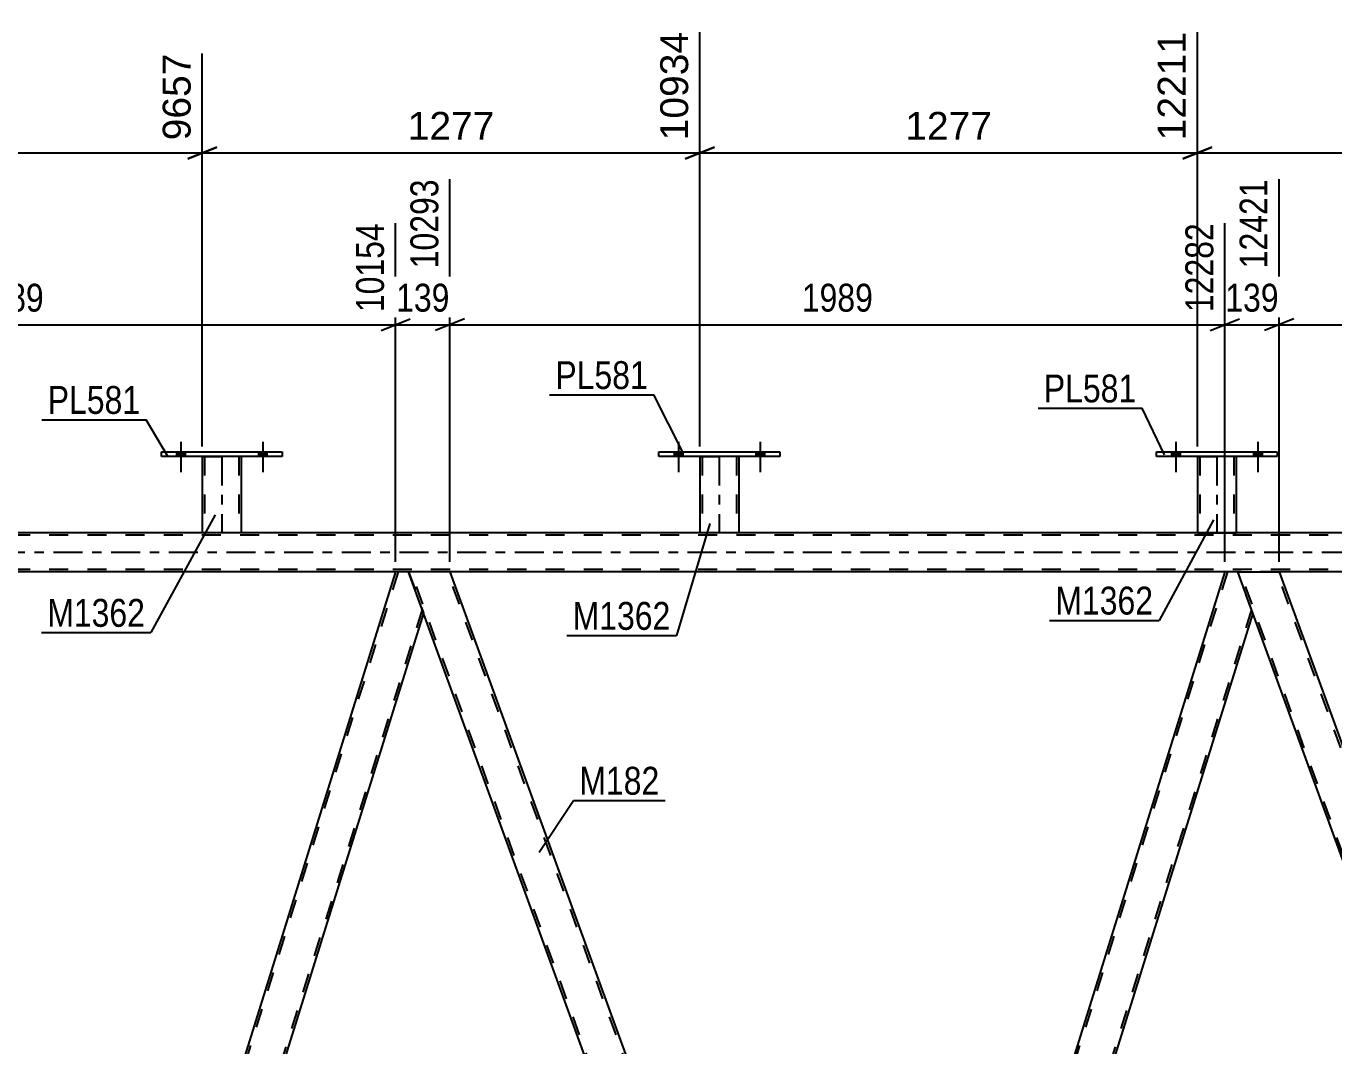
# Model space of a CAD drawing. Header units: millimetres. Extents: x -94 to 747, y -294 to 300.
# Drawn here: x 316.4 to 450.7, y 75.2 to 179.9 of the extents above; entities that cross this region are included whole.
import ezdxf

# ---------------------------------------------------------------- set-up
doc = ezdxf.new("R2010")
doc.units = ezdxf.units.MM
doc.linetypes.add('DXK_LINE_DOT2', pattern=[3.9198, 1.9599, -1.9599])
doc.linetypes.add('DXK_LINE_DOT3', pattern=[5.9187, 2.979, -0.9799, 0.9799, -0.9799])
doc.styles.add('Arial', font='ARIAL.TTF', dxfattribs={"height": 0.2})
doc.styles.add('Arial Narrow', font='ARIALN.TTF', dxfattribs={"height": 0.2})

# ---------------------------------------------------------------- blocks, each defined once
blk = doc.blocks.new('Bolt-200058970-4435 - 4020')
at = {"linetype": 'Continuous'}
for points in [[(382.92, 135.7), (383.8, 135.7), (383.8, 136.18), (382.92, 136.18)], [(391.32, 135.7), (392.2, 135.7), (392.2, 136.18), (391.32, 136.18)]]:
    blk.add_hatch(color=1, dxfattribs=at).paths.add_polyline_path(points)
at = {"color": 1, "linetype": 'Continuous'}
for p, q in [((383.36, 137.18), (383.36, 134.06)), ((391.76, 137.18), (391.76, 134.06)), ((382.92, 136.18), (382.92, 135.7)), ((383.8, 136.18), (383.8, 135.7)), ((391.32, 136.18), (391.32, 135.7)), ((392.2, 136.18), (392.2, 135.7))]:
    blk.add_line(p, q, dxfattribs=at)
blk = doc.blocks.new('Part-200058970-4054 - 4020')
at = {"color": 2, "linetype": 'Continuous'}
for p, q in [((662.94, 127.86), (5.51, 127.86)), ((354.33, 123.86), (274.77, 123.86)), ((439.47, 123.86), (359.91, 123.86)), ((524.6, 123.86), (445.04, 123.86))]:
    blk.add_line(p, q, dxfattribs=at)
at = {"color": 7, "linetype": 'DXK_LINE_DOT2'}
for p, q in [((669.58, 127.62), (5.51, 127.62)), ((669.58, 124.1), (5.51, 124.1)), ((359.91, 123.86), (354.33, 123.86)), ((445.04, 123.86), (439.47, 123.86))]:
    blk.add_line(p, q, dxfattribs=at)
at = {"color": 7, "linetype": 'DXK_LINE_DOT3'}
blk.add_line((5.51, 125.86), (669.58, 125.86), dxfattribs=at)
blk = doc.blocks.new('Part-200058970-4163 - 4020')
at = {"color": 2, "linetype": 'Continuous'}
for p, q in [((354.33, 123.86), (317.63, 6.11)), ((355.65, 123.86), (354.33, 123.86)), ((357.2, 119.61), (355.65, 123.86)), ((357.2, 119.61), (320.74, 2.64)), ((318.89, 2.64), (317.63, 6.11))]:
    blk.add_line(p, q, dxfattribs=at)
at = {"color": 7, "linetype": 'DXK_LINE_DOT2'}
for p, q in [((354.58, 123.86), (317.77, 5.74)), ((357.06, 119.98), (320.49, 2.64)), ((320.74, 2.64), (318.89, 2.64))]:
    blk.add_line(p, q, dxfattribs=at)
blk = doc.blocks.new('Part-200058970-4148 - 4020')
at = {"color": 2, "linetype": 'Continuous'}
for p, q in [((359.91, 123.86), (355.65, 123.86)), ((359.91, 123.86), (402.27, 7.46)), ((398.02, 7.46), (357.2, 119.61))]:
    blk.add_line(p, q, dxfattribs=at)
at = {"color": 7, "linetype": 'DXK_LINE_DOT2'}
for p, q in [((355.65, 123.86), (357.2, 119.61)), ((400.03, 2.64), (355.91, 123.86)), ((403.77, 2.64), (359.65, 123.86)), ((399.77, 2.64), (398.02, 7.46)), ((404.03, 2.64), (402.27, 7.46)), ((404.03, 2.64), (399.77, 2.64))]:
    blk.add_line(p, q, dxfattribs=at)
blk = doc.blocks.new('Part-200058970-4362 - 4020')
at = {"color": 2, "linetype": 'Continuous'}
for p, q in [((385.56, 135.7), (385.56, 127.86)), ((389.56, 135.7), (389.56, 127.86)), ((389.52, 127.86), (385.56, 127.86)), ((389.56, 127.86), (389.52, 127.86))]:
    blk.add_line(p, q, dxfattribs=at)
at = {"color": 7, "linetype": 'DXK_LINE_DOT2'}
for p, q in [((385.56, 135.7), (389.56, 135.7)), ((385.56, 135.7), (385.56, 135.7)), ((385.56, 135.7), (385.56, 135.7)), ((385.8, 135.7), (385.8, 127.86)), ((389.32, 135.7), (389.32, 127.86)), ((389.56, 135.7), (389.56, 135.7)), ((389.56, 135.7), (389.56, 135.7)), ((389.3, 127.86), (389.32, 127.86)), ((389.56, 127.86), (389.56, 127.86))]:
    blk.add_line(p, q, dxfattribs=at)
at = {"color": 7, "linetype": 'DXK_LINE_DOT3'}
blk.add_line((387.56, 135.7), (387.56, 127.86), dxfattribs=at)
blk = doc.blocks.new('Part-200058970-4271 - 4020')
at = {"color": 2, "linetype": 'Continuous'}
for p, q in [((270.52, 123.86), (274.77, 123.86)), ((274.77, 123.86), (317.63, 6.11)), ((314.64, 2.64), (272.06, 119.61))]:
    blk.add_line(p, q, dxfattribs=at)
at = {"color": 7, "linetype": 'DXK_LINE_DOT2'}
for p, q in [((270.52, 123.86), (272.06, 119.61)), ((314.89, 2.64), (270.77, 123.86)), ((318.64, 2.64), (274.52, 123.86)), ((318.89, 2.64), (317.63, 6.11)), ((318.89, 2.64), (314.64, 2.64))]:
    blk.add_line(p, q, dxfattribs=at)
blk = doc.blocks.new('Part-200058970-4276 - 4020')
at = {"color": 7, "linetype": 'DXK_LINE_DOT2'}
for p, q in [((439.72, 123.86), (402.9, 5.74)), ((442.2, 119.98), (405.62, 2.64)), ((403.19, 7.46), (402.77, 6.11)), ((407.38, 7.46), (405.87, 2.64)), ((404.03, 2.64), (402.77, 6.11)), ((405.87, 2.64), (404.03, 2.64))]:
    blk.add_line(p, q, dxfattribs=at)
at = {"color": 2, "linetype": 'Continuous'}
for p, q in [((439.47, 123.86), (403.19, 7.46)), ((440.79, 123.86), (439.47, 123.86)), ((442.33, 119.61), (440.79, 123.86)), ((442.33, 119.61), (407.38, 7.46))]:
    blk.add_line(p, q, dxfattribs=at)
blk = doc.blocks.new('Part-200058970-4281 - 4020')
at = {"color": 2, "linetype": 'Continuous'}
for p, q in [((440.79, 123.86), (445.04, 123.86)), ((445.04, 123.86), (487.9, 6.11)), ((484.91, 2.64), (442.33, 119.61))]:
    blk.add_line(p, q, dxfattribs=at)
at = {"color": 7, "linetype": 'DXK_LINE_DOT2'}
for p, q in [((442.33, 119.61), (440.79, 123.86)), ((485.16, 2.64), (441.04, 123.86)), ((488.91, 2.64), (444.79, 123.86)), ((489.16, 2.64), (487.9, 6.11)), ((489.16, 2.64), (484.91, 2.64))]:
    blk.add_line(p, q, dxfattribs=at)
blk = doc.blocks.new('Bolt-200058970-4438 - 4020')
at = {"linetype": 'Continuous'}
for points in [[(434, 135.7), (434.88, 135.7), (434.88, 136.18), (434, 136.18)], [(442.4, 135.7), (443.28, 135.7), (443.28, 136.18), (442.4, 136.18)]]:
    blk.add_hatch(color=1, dxfattribs=at).paths.add_polyline_path(points)
at = {"color": 1, "linetype": 'Continuous'}
for p, q in [((434.44, 137.18), (434.44, 134.06)), ((442.84, 137.18), (442.84, 134.06)), ((434, 136.18), (434, 135.7)), ((434.88, 136.18), (434.88, 135.7)), ((442.4, 136.18), (442.4, 135.7)), ((443.28, 136.18), (443.28, 135.7))]:
    blk.add_line(p, q, dxfattribs=at)
blk = doc.blocks.new('Part-200058970-4378 - 4020')
at = {"color": 2, "linetype": 'Continuous'}
for p, q in [((436.64, 135.7), (436.64, 127.86)), ((440.64, 135.7), (440.64, 127.86)), ((436.64, 127.86), (440.64, 127.86))]:
    blk.add_line(p, q, dxfattribs=at)
at = {"color": 7, "linetype": 'DXK_LINE_DOT2'}
for p, q in [((436.64, 135.7), (440.64, 135.7)), ((436.64, 135.7), (436.64, 135.7)), ((436.64, 135.7), (436.64, 135.7)), ((436.88, 135.7), (436.88, 127.86)), ((440.4, 135.7), (440.4, 127.86)), ((440.64, 135.7), (440.64, 135.7)), ((440.64, 135.7), (440.64, 135.7)), ((440.34, 127.86), (440.38, 127.86)), ((440.34, 127.86), (440.38, 127.86)), ((440.38, 127.86), (440.4, 127.86)), ((440.38, 127.86), (440.4, 127.86))]:
    blk.add_line(p, q, dxfattribs=at)
at = {"color": 7, "linetype": 'DXK_LINE_DOT3'}
blk.add_line((438.64, 135.7), (438.64, 127.86), dxfattribs=at)
blk = doc.blocks.new('Part-200058970-4352 - 4020')
at = {"color": 2, "linetype": 'Continuous'}
for p, q in [((334.48, 135.7), (334.48, 127.86)), ((338.48, 135.7), (338.48, 127.86)), ((338.44, 127.86), (334.48, 127.86)), ((338.48, 127.86), (338.44, 127.86))]:
    blk.add_line(p, q, dxfattribs=at)
at = {"color": 7, "linetype": 'DXK_LINE_DOT2'}
for p, q in [((334.48, 135.7), (338.48, 135.7)), ((334.48, 135.7), (334.48, 135.7)), ((334.48, 135.7), (334.48, 135.7)), ((334.72, 135.7), (334.72, 127.86)), ((338.24, 135.7), (338.24, 127.86)), ((338.48, 135.7), (338.48, 135.7)), ((338.48, 135.7), (338.48, 135.7)), ((338.22, 127.86), (338.24, 127.86)), ((338.48, 127.86), (338.48, 127.86))]:
    blk.add_line(p, q, dxfattribs=at)
at = {"color": 7, "linetype": 'DXK_LINE_DOT3'}
blk.add_line((336.48, 135.7), (336.48, 127.86), dxfattribs=at)
blk = doc.blocks.new('Part-200058970-4357 - 4020')
at = {"color": 2, "linetype": 'Continuous'}
for p, q in [((330.28, 135.7), (330.28, 136.18)), ((330.28, 136.18), (342.68, 136.18)), ((342.68, 135.7), (330.28, 135.7)), ((342.68, 136.18), (342.68, 135.7))]:
    blk.add_line(p, q, dxfattribs=at)
blk = doc.blocks.new('Part-200058970-4367 - 4020')
at = {"color": 2, "linetype": 'Continuous'}
for p, q in [((381.36, 135.7), (381.36, 136.18)), ((381.36, 136.18), (393.76, 136.18)), ((393.76, 135.7), (381.36, 135.7)), ((393.76, 136.18), (393.76, 135.7))]:
    blk.add_line(p, q, dxfattribs=at)
blk = doc.blocks.new('Part-200058970-4383 - 4020')
at = {"color": 2, "linetype": 'Continuous'}
for p, q in [((432.44, 135.7), (432.44, 136.18)), ((432.44, 136.18), (444.84, 136.18)), ((444.84, 135.7), (432.44, 135.7)), ((444.84, 136.18), (444.84, 135.7))]:
    blk.add_line(p, q, dxfattribs=at)
blk = doc.blocks.new('Bolt-200058970-4432 - 4020')
at = {"linetype": 'Continuous'}
for points in [[(331.84, 135.7), (332.72, 135.7), (332.72, 136.18), (331.84, 136.18)], [(340.24, 135.7), (341.12, 135.7), (341.12, 136.18), (340.24, 136.18)]]:
    blk.add_hatch(color=1, dxfattribs=at).paths.add_polyline_path(points)
at = {"color": 1, "linetype": 'Continuous'}
for p, q in [((332.28, 137.18), (332.28, 134.06)), ((340.68, 137.18), (340.68, 134.06)), ((331.84, 136.18), (331.84, 135.7)), ((332.72, 136.18), (332.72, 135.7)), ((340.24, 136.18), (340.24, 135.7)), ((341.12, 136.18), (341.12, 135.7))]:
    blk.add_line(p, q, dxfattribs=at)
blk = doc.blocks.new('Bolt-200058970-4433 - 4020')
at = {"linetype": 'Continuous'}
for points in [[(331.84, 135.7), (332.72, 135.7), (332.72, 136.18), (331.84, 136.18)], [(340.24, 135.7), (341.12, 135.7), (341.12, 136.18), (340.24, 136.18)]]:
    blk.add_hatch(color=1, dxfattribs=at).paths.add_polyline_path(points)
at = {"color": 1, "linetype": 'Continuous'}
for p, q in [((332.28, 137.18), (332.28, 134.06)), ((340.68, 137.18), (340.68, 134.06)), ((331.84, 136.18), (331.84, 135.7)), ((332.72, 136.18), (332.72, 135.7)), ((340.24, 136.18), (340.24, 135.7)), ((341.12, 136.18), (341.12, 135.7))]:
    blk.add_line(p, q, dxfattribs=at)
blk = doc.blocks.new('Bolt-200058970-4434 - 4020')
at = {"linetype": 'Continuous'}
for points in [[(382.92, 135.7), (383.8, 135.7), (383.8, 136.18), (382.92, 136.18)], [(391.32, 135.7), (392.2, 135.7), (392.2, 136.18), (391.32, 136.18)]]:
    blk.add_hatch(color=1, dxfattribs=at).paths.add_polyline_path(points)
at = {"color": 1, "linetype": 'Continuous'}
for p, q in [((383.36, 137.18), (383.36, 134.06)), ((391.76, 137.18), (391.76, 134.06)), ((382.92, 136.18), (382.92, 135.7)), ((383.8, 136.18), (383.8, 135.7)), ((391.32, 136.18), (391.32, 135.7)), ((392.2, 136.18), (392.2, 135.7))]:
    blk.add_line(p, q, dxfattribs=at)
blk = doc.blocks.new('Bolt-200058970-4439 - 4020')
at = {"linetype": 'Continuous'}
for points in [[(434, 135.7), (434.88, 135.7), (434.88, 136.18), (434, 136.18)], [(442.4, 135.7), (443.28, 135.7), (443.28, 136.18), (442.4, 136.18)]]:
    blk.add_hatch(color=1, dxfattribs=at).paths.add_polyline_path(points)
at = {"color": 1, "linetype": 'Continuous'}
for p, q in [((434.44, 137.18), (434.44, 134.06)), ((442.84, 137.18), (442.84, 134.06)), ((434, 136.18), (434, 135.7)), ((434.88, 136.18), (434.88, 135.7)), ((442.4, 136.18), (442.4, 135.7)), ((443.28, 136.18), (443.28, 135.7))]:
    blk.add_line(p, q, dxfattribs=at)
blk = doc.blocks.new('StraightDimension-200058970-33388 - 4020')
at = {"color": 7, "linetype": 'Continuous'}
for p, q in [((385.56, 136.7), (385.56, 179.27)), ((334.48, 136.7), (334.48, 177.05)), ((335.98, 167.45), (332.98, 166.25)), ((334.48, 166.85), (385.56, 166.85)), ((384.06, 166.25), (387.06, 167.45))]:
    blk.add_line(p, q, dxfattribs=at)
at = {"color": 0}
blk.add_wipeout([(365.07, 167.6), (365.07, 171.8), (354.97, 171.8), (354.97, 167.6)], dxfattribs=at)
at = {"color": 3, "style": 'Arial'}
blk.add_text('1277', height=2.865, dxfattribs=at).set_placement((355.57, 168.2))
at = {"color": 0, "linetype": 'Continuous'}
blk.add_wipeout([(384.96, 179.87), (380.76, 179.87), (380.76, 167.55), (384.96, 167.55)], dxfattribs=at)
at = {"color": 3, "linetype": 'Continuous', "style": 'Arial'}
blk.add_text('10934', height=2.865, rotation=90.0002, dxfattribs=at).set_placement((384.36, 168.15))
blk = doc.blocks.new('StraightDimension-200058970-4841 - 4020')
at = {"color": 7, "linetype": 'Continuous'}
for p, q in [((274.77, 124.86), (274.77, 162.32)), ((354.33, 124.86), (354.33, 159.65)), ((276.27, 149.81), (273.27, 148.61)), ((274.77, 149.21), (354.33, 149.21)), ((352.83, 148.61), (355.83, 149.81))]:
    blk.add_line(p, q, dxfattribs=at)
at = {"color": 0}
blk.add_wipeout([(318.81, 149.96), (318.81, 154.16), (310.3, 154.16), (310.3, 149.96)], dxfattribs=at)
at = {"color": 3, "style": 'Arial Narrow'}
blk.add_text('1989', height=2.863, dxfattribs=at).set_placement((310.9, 150.56))
at = {"color": 0, "linetype": 'Continuous'}
blk.add_wipeout([(353.73, 160.25), (349.53, 160.25), (349.53, 149.91), (353.73, 149.91)], dxfattribs=at)
at = {"color": 3, "linetype": 'Continuous', "style": 'Arial Narrow'}
blk.add_text('10154', height=2.863, rotation=90.0002, dxfattribs=at).set_placement((353.13, 150.51))
blk = doc.blocks.new('StraightDimension-200058970-4745 - 4020')
at = {"color": 7, "linetype": 'Continuous'}
for p, q in [((445.04, 124.86), (445.04, 164.15)), ((524.6, 124.86), (524.6, 159.65)), ((446.54, 149.81), (443.54, 148.61)), ((445.04, 149.21), (524.6, 149.21)), ((523.1, 148.61), (526.1, 149.81))]:
    blk.add_line(p, q, dxfattribs=at)
at = {"color": 0}
blk.add_wipeout([(489.08, 149.96), (489.08, 154.16), (480.57, 154.16), (480.57, 149.96)], dxfattribs=at)
at = {"color": 3, "style": 'Arial Narrow'}
blk.add_text('1989', height=2.863, dxfattribs=at).set_placement((481.17, 150.56))
at = {"color": 0, "linetype": 'Continuous'}
blk.add_wipeout([(524, 160.25), (519.8, 160.25), (519.8, 149.91), (524, 149.91)], dxfattribs=at)
at = {"color": 3, "linetype": 'Continuous', "style": 'Arial Narrow'}
blk.add_text('14410', height=2.863, rotation=90.0002, dxfattribs=at).set_placement((523.4, 150.51))
blk = doc.blocks.new('StraightDimension-200058970-4769 - 4020')
at = {"color": 7, "linetype": 'Continuous'}
for p, q in [((445.04, 124.86), (445.04, 164.15)), ((439.47, 124.86), (439.47, 159.65)), ((437.97, 148.61), (440.97, 149.81)), ((439.47, 149.21), (445.04, 149.21)), ((446.54, 149.81), (443.54, 148.61))]:
    blk.add_line(p, q, dxfattribs=at)
at = {"color": 0}
blk.add_wipeout([(445.6, 149.96), (445.6, 154.16), (438.91, 154.16), (438.91, 149.96)], dxfattribs=at)
at = {"color": 3, "style": 'Arial Narrow'}
blk.add_text('139', height=2.863, dxfattribs=at).set_placement((439.51, 150.56))
at = {"color": 0, "linetype": 'Continuous'}
blk.add_wipeout([(444.44, 164.75), (440.24, 164.75), (440.24, 154.41), (444.44, 154.41)], dxfattribs=at)
at = {"color": 3, "linetype": 'Continuous', "style": 'Arial Narrow'}
blk.add_text('12421', height=2.863, rotation=90.0002, dxfattribs=at).set_placement((443.84, 155.01))
blk = doc.blocks.new('StraightDimension-200058970-4793 - 4020')
at = {"color": 7, "linetype": 'Continuous'}
for p, q in [((359.91, 124.86), (359.91, 164.15)), ((439.47, 124.86), (439.47, 159.65)), ((361.41, 149.81), (358.41, 148.61)), ((359.91, 149.21), (439.47, 149.21)), ((437.97, 148.61), (440.97, 149.81))]:
    blk.add_line(p, q, dxfattribs=at)
at = {"color": 0}
blk.add_wipeout([(403.94, 149.96), (403.94, 154.16), (395.43, 154.16), (395.43, 149.96)], dxfattribs=at)
at = {"color": 3, "style": 'Arial Narrow'}
blk.add_text('1989', height=2.863, dxfattribs=at).set_placement((396.03, 150.56))
at = {"color": 0, "linetype": 'Continuous'}
blk.add_wipeout([(438.87, 160.25), (434.67, 160.25), (434.67, 149.91), (438.87, 149.91)], dxfattribs=at)
at = {"color": 3, "linetype": 'Continuous', "style": 'Arial Narrow'}
blk.add_text('12282', height=2.863, rotation=90.0002, dxfattribs=at).set_placement((438.27, 150.51))
blk = doc.blocks.new('StraightDimension-200058970-4817 - 4020')
at = {"color": 7, "linetype": 'Continuous'}
for p, q in [((359.91, 124.86), (359.91, 164.15)), ((354.33, 124.86), (354.33, 159.65)), ((352.83, 148.61), (355.83, 149.81)), ((354.33, 149.21), (359.91, 149.21)), ((361.41, 149.81), (358.41, 148.61))]:
    blk.add_line(p, q, dxfattribs=at)
at = {"color": 0}
blk.add_wipeout([(360.46, 149.96), (360.46, 154.16), (353.78, 154.16), (353.78, 149.96)], dxfattribs=at)
at = {"color": 3, "style": 'Arial Narrow'}
blk.add_text('139', height=2.863, dxfattribs=at).set_placement((354.38, 150.56))
at = {"color": 0, "linetype": 'Continuous'}
blk.add_wipeout([(359.31, 164.75), (355.11, 164.75), (355.11, 154.41), (359.31, 154.41)], dxfattribs=at)
at = {"color": 3, "linetype": 'Continuous', "style": 'Arial Narrow'}
blk.add_text('10293', height=2.863, rotation=90.0002, dxfattribs=at).set_placement((358.71, 155.01))
blk = doc.blocks.new('StraightDimension-200058970-33386 - 4020')
at = {"color": 7, "linetype": 'Continuous'}
for p, q in [((436.64, 136.7), (436.64, 179.27)), ((487.72, 136.7), (487.72, 179.27)), ((438.14, 167.45), (435.14, 166.25)), ((436.64, 166.85), (487.72, 166.85)), ((486.22, 166.25), (489.22, 167.45))]:
    blk.add_line(p, q, dxfattribs=at)
at = {"color": 0}
blk.add_wipeout([(467.23, 167.6), (467.23, 171.8), (457.13, 171.8), (457.13, 167.6)], dxfattribs=at)
at = {"color": 3, "style": 'Arial'}
blk.add_text('1277', height=2.865, dxfattribs=at).set_placement((457.73, 168.2))
at = {"color": 0, "linetype": 'Continuous'}
blk.add_wipeout([(487.12, 179.87), (482.92, 179.87), (482.92, 167.55), (487.12, 167.55)], dxfattribs=at)
at = {"color": 3, "linetype": 'Continuous', "style": 'Arial'}
blk.add_text('13488', height=2.865, rotation=90.0002, dxfattribs=at).set_placement((486.52, 168.15))
blk = doc.blocks.new('StraightDimension-200058970-33387 - 4020')
at = {"color": 7, "linetype": 'Continuous'}
for p, q in [((385.56, 136.7), (385.56, 179.27)), ((436.64, 136.7), (436.64, 179.27)), ((387.06, 167.45), (384.06, 166.25)), ((385.56, 166.85), (436.64, 166.85)), ((435.14, 166.25), (438.14, 167.45))]:
    blk.add_line(p, q, dxfattribs=at)
at = {"color": 0}
blk.add_wipeout([(416.15, 167.6), (416.15, 171.8), (406.05, 171.8), (406.05, 167.6)], dxfattribs=at)
at = {"color": 3, "style": 'Arial'}
blk.add_text('1277', height=2.865, dxfattribs=at).set_placement((406.65, 168.2))
at = {"color": 0, "linetype": 'Continuous'}
blk.add_wipeout([(436.04, 179.87), (431.84, 179.87), (431.84, 167.55), (436.04, 167.55)], dxfattribs=at)
at = {"color": 3, "linetype": 'Continuous', "style": 'Arial'}
blk.add_text('12211', height=2.865, rotation=90.0002, dxfattribs=at).set_placement((435.44, 168.15))
blk = doc.blocks.new('StraightDimension-200058970-33389 - 4020')
at = {"color": 7, "linetype": 'Continuous'}
for p, q in [((283.4, 136.7), (283.4, 177.05)), ((334.48, 136.7), (334.48, 177.05)), ((284.9, 167.45), (281.9, 166.25)), ((283.4, 166.85), (334.48, 166.85)), ((332.98, 166.25), (335.98, 167.45))]:
    blk.add_line(p, q, dxfattribs=at)
at = {"color": 0}
blk.add_wipeout([(313.98, 167.6), (313.98, 171.8), (303.89, 171.8), (303.89, 167.6)], dxfattribs=at)
at = {"color": 3, "style": 'Arial'}
blk.add_text('1277', height=2.865, dxfattribs=at).set_placement((304.49, 168.2))
at = {"color": 0, "linetype": 'Continuous'}
blk.add_wipeout([(333.88, 177.65), (329.68, 177.65), (329.68, 167.55), (333.88, 167.55)], dxfattribs=at)
at = {"color": 3, "linetype": 'Continuous', "style": 'Arial'}
blk.add_text('9657', height=2.865, rotation=90.0002, dxfattribs=at).set_placement((333.28, 168.15))
blk = doc.blocks.new('Mark-200058970-4348 - 4020')
at = {"color": 0}
blk.add_wipeout([(328.61, 118.2), (328.61, 121.2), (318.56, 121.2), (318.56, 118.2)], dxfattribs=at)
blk.add_wipeout([(328.61, 118.2), (328.61, 121.2), (318.56, 121.2), (318.56, 118.2)], dxfattribs=at)
at = {"color": 30, "linetype": 'Continuous'}
for p in [(335.79, 129.71), (317.96, 117.6)]:
    blk.add_line(p, (329.21, 117.6), dxfattribs=at)
at = {"color": 3, "style": 'Arial Narrow'}
blk.add_text('M1362', height=2.863, dxfattribs=at).set_placement((318.56, 118.2))
blk = doc.blocks.new('Mark-200058970-4144 - 4020')
at = {"color": 0}
blk.add_wipeout([(381.41, 100.96), (381.41, 103.96), (373.19, 103.96), (373.19, 100.96)], dxfattribs=at)
blk.add_wipeout([(381.41, 100.96), (381.41, 103.96), (373.19, 103.96), (373.19, 100.96)], dxfattribs=at)
at = {"color": 30, "linetype": 'Continuous'}
for p, q in [((369.05, 95.05), (372.59, 100.36)), ((372.59, 100.36), (382.01, 100.36))]:
    blk.add_line(p, q, dxfattribs=at)
at = {"color": 3, "style": 'Arial Narrow'}
blk.add_text('M182', height=2.863, dxfattribs=at).set_placement((373.19, 100.96))
blk = doc.blocks.new('Mark-200058970-4358 - 4020')
at = {"color": 0}
blk.add_wipeout([(382.55, 117.89), (382.55, 120.89), (372.5, 120.89), (372.5, 117.89)], dxfattribs=at)
blk.add_wipeout([(382.55, 117.89), (382.55, 120.89), (372.5, 120.89), (372.5, 117.89)], dxfattribs=at)
at = {"color": 30, "linetype": 'Continuous'}
for p in [(386.57, 128.82), (371.9, 117.29)]:
    blk.add_line(p, (383.15, 117.29), dxfattribs=at)
at = {"color": 3, "style": 'Arial Narrow'}
blk.add_text('M1362', height=2.863, dxfattribs=at).set_placement((372.5, 117.89))
blk = doc.blocks.new('Mark-200058970-4353 - 4020')
at = {"color": 0}
blk.add_wipeout([(328.11, 140.06), (328.11, 143.06), (318.61, 143.06), (318.61, 140.06)], dxfattribs=at)
blk.add_wipeout([(328.11, 140.06), (328.11, 143.06), (318.61, 143.06), (318.61, 140.06)], dxfattribs=at)
at = {"color": 30, "linetype": 'Continuous'}
for p in [(318.01, 139.46), (330.91, 135.74)]:
    blk.add_line(p, (328.71, 139.46), dxfattribs=at)
at = {"color": 3, "style": 'Arial Narrow'}
blk.add_text('PL581', height=2.863, dxfattribs=at).set_placement((318.61, 140.06))
blk = doc.blocks.new('Mark-200058970-4363 - 4020')
at = {"color": 0}
blk.add_wipeout([(380.23, 142.61), (380.23, 145.61), (370.73, 145.61), (370.73, 142.61)], dxfattribs=at)
blk.add_wipeout([(380.23, 142.61), (380.23, 145.61), (370.73, 145.61), (370.73, 142.61)], dxfattribs=at)
at = {"color": 30, "linetype": 'Continuous'}
for p in [(370.13, 142.01), (383.85, 136.07)]:
    blk.add_line(p, (380.83, 142.01), dxfattribs=at)
at = {"color": 3, "style": 'Arial Narrow'}
blk.add_text('PL581', height=2.863, dxfattribs=at).set_placement((370.73, 142.61))
blk = doc.blocks.new('Mark-200058970-4374 - 4020')
at = {"color": 0}
blk.add_wipeout([(432.11, 119.46), (432.11, 122.46), (422.06, 122.46), (422.06, 119.46)], dxfattribs=at)
blk.add_wipeout([(432.11, 119.46), (432.11, 122.46), (422.06, 122.46), (422.06, 119.46)], dxfattribs=at)
at = {"color": 30, "linetype": 'Continuous'}
for p in [(438.3, 129.19), (421.46, 118.86)]:
    blk.add_line(p, (432.71, 118.86), dxfattribs=at)
at = {"color": 3, "style": 'Arial Narrow'}
blk.add_text('M1362', height=2.863, dxfattribs=at).set_placement((422.06, 119.46))
blk = doc.blocks.new('Mark-200058970-4379 - 4020')
at = {"color": 0}
blk.add_wipeout([(430.38, 141.24), (430.38, 144.24), (420.88, 144.24), (420.88, 141.24)], dxfattribs=at)
blk.add_wipeout([(430.38, 141.24), (430.38, 144.24), (420.88, 144.24), (420.88, 141.24)], dxfattribs=at)
at = {"color": 30, "linetype": 'Continuous'}
for p in [(420.28, 140.64), (433.25, 135.87)]:
    blk.add_line(p, (430.98, 140.64), dxfattribs=at)
at = {"color": 3, "style": 'Arial Narrow'}
blk.add_text('PL581', height=2.863, dxfattribs=at).set_placement((420.88, 141.24))

msp = doc.modelspace()

# ---------------------------------------------------------------- block references
for name in ['Bolt-200058970-4432 - 4020', 'Bolt-200058970-4433 - 4020', 'Bolt-200058970-4435 - 4020', 'Bolt-200058970-4434 - 4020', 'Bolt-200058970-4438 - 4020', 'Bolt-200058970-4439 - 4020', 'Part-200058970-4357 - 4020', 'Part-200058970-4352 - 4020', 'Part-200058970-4367 - 4020', 'Part-200058970-4362 - 4020', 'Part-200058970-4383 - 4020', 'Part-200058970-4378 - 4020', 'Part-200058970-4054 - 4020', 'Part-200058970-4271 - 4020', 'Part-200058970-4163 - 4020', 'Part-200058970-4148 - 4020', 'Part-200058970-4276 - 4020', 'Part-200058970-4281 - 4020']:
    msp.add_blockref(name, (0, 0))

# ---------------------------------------------------------------- next in the draw order: block references
for name in ['StraightDimension-200058970-33388 - 4020', 'StraightDimension-200058970-4745 - 4020', 'Mark-200058970-4144 - 4020']:
    msp.add_blockref(name, (0, 0))

# ---------------------------------------------------------------- next in the draw order: block references
for name in ['StraightDimension-200058970-4769 - 4020', 'StraightDimension-200058970-4841 - 4020']:
    msp.add_blockref(name, (0, 0))

# ---------------------------------------------------------------- next in the draw order: block references
for name in ['StraightDimension-200058970-33389 - 4020', 'StraightDimension-200058970-4793 - 4020', 'Mark-200058970-4348 - 4020']:
    msp.add_blockref(name, (0, 0))

# ---------------------------------------------------------------- next in the draw order: block references
for name in ['StraightDimension-200058970-33386 - 4020', 'StraightDimension-200058970-4817 - 4020', 'Mark-200058970-4353 - 4020', 'Mark-200058970-4374 - 4020', 'Mark-200058970-4358 - 4020']:
    msp.add_blockref(name, (0, 0))

# ---------------------------------------------------------------- next in the draw order: block references
msp.add_blockref('StraightDimension-200058970-33387 - 4020', (0, 0))

# ---------------------------------------------------------------- next in the draw order: block references
for name in ['Mark-200058970-4363 - 4020', 'Mark-200058970-4379 - 4020']:
    msp.add_blockref(name, (0, 0))

doc.saveas('drawing.dxf')
